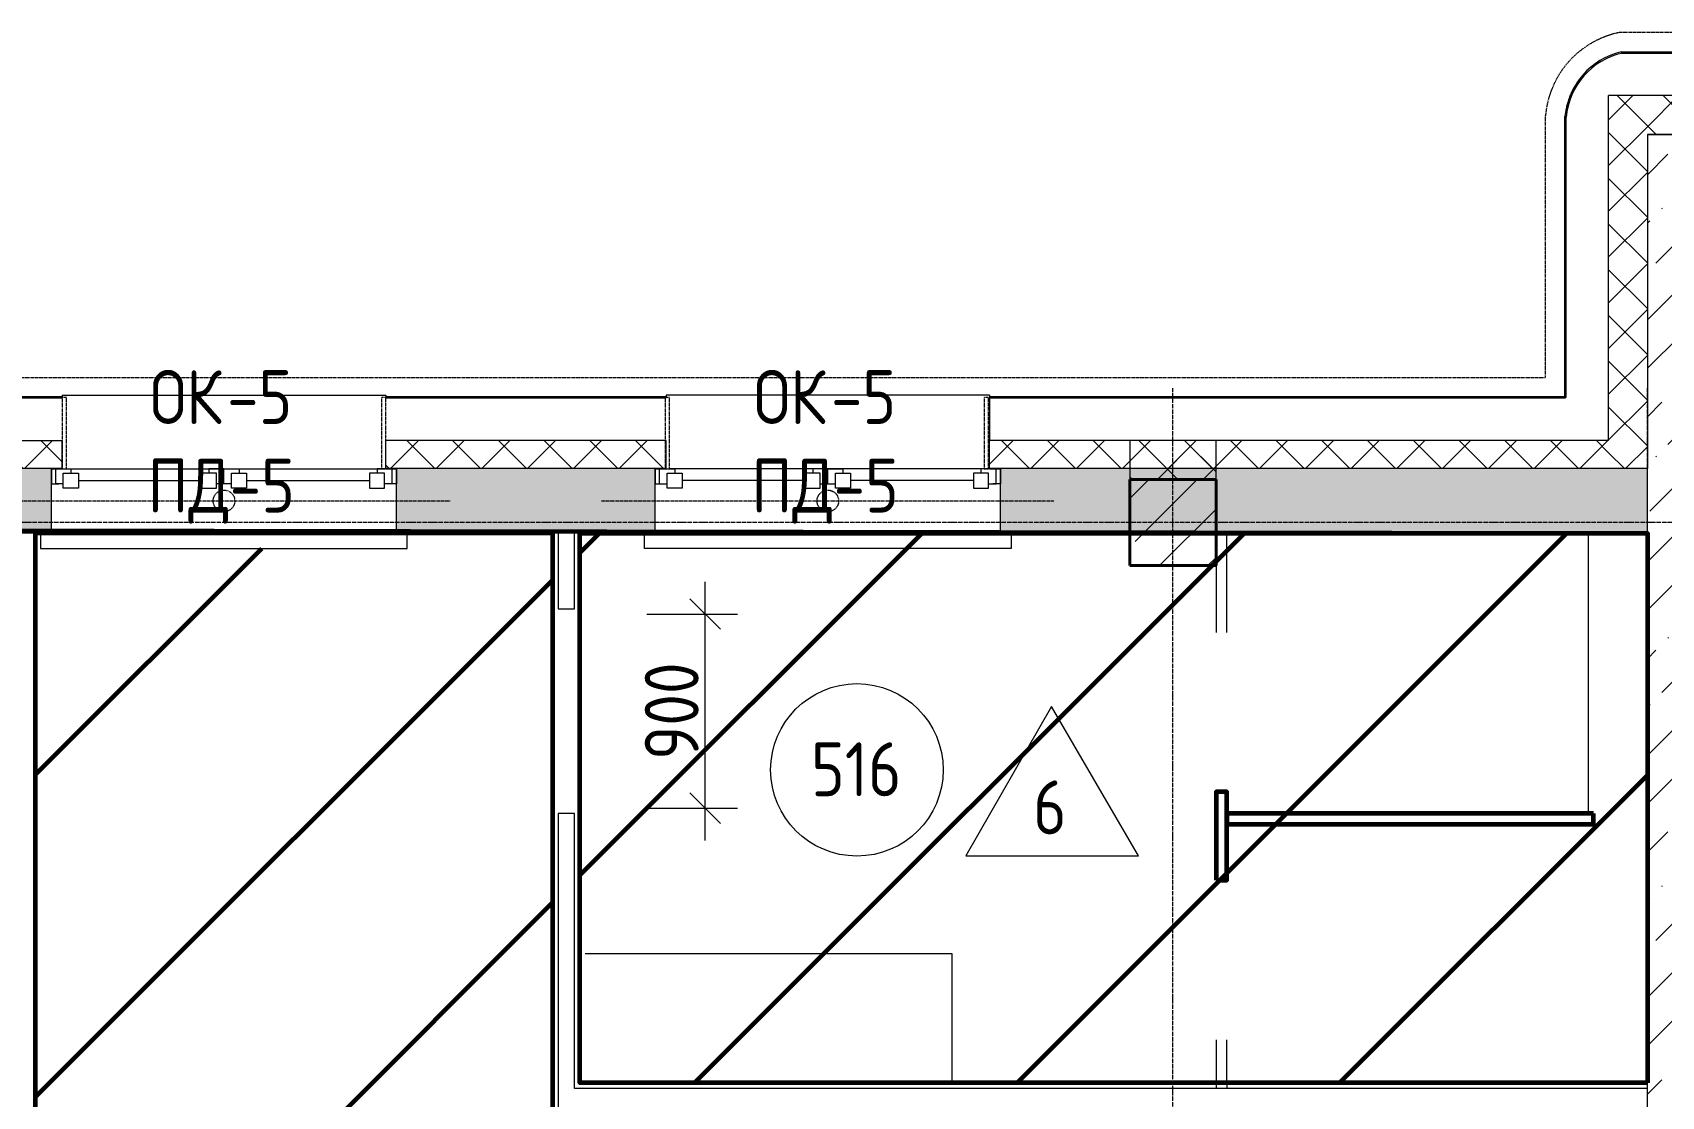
# Model space of a CAD drawing. Header units: millimetres. Extents: x -56773 to 323062, y -262288 to 76460.
# Drawn here: x 34522 to 42074, y -243571 to -238636 of the extents above; entities that cross this region are included whole.
import ezdxf

# ---------------------------------------------------------------- set-up
doc = ezdxf.new("R2010")
doc.units = ezdxf.units.MM
doc.linetypes.add('ADSK_Линия сетки', pattern=[25, 20, -2.5, 0, -2.5])
doc.linetypes.add('ADSK_Невидимые', pattern=[5, 3, -2])
for name, color, linetype, lineweight in [('1.1)Стяжка керамзит  2 этаж', 5, 'Continuous', 60), ('3.1 Штукатурка внешн стен', 5, 'Continuous', 60), ('_ Окна', 7, 'Continuous', 18), ('Марки окон', 7, 'Continuous', 20), ('Марки помещений', 7, 'Continuous', 20), ('Несущие колонны', 7, 'Continuous', 18), ('Обобщенные модели', 7, 'ADSK_Невидимые', 18), ('Окна', 7, 'Continuous', 9), ('Оси', 7, 'Continuous', 9), ('Панели витража', 7, 'Continuous', 9), ('Размеры', 7, 'Continuous', 9), ('Стены внутренние', 7, 'Continuous', 18), ('Стены наружные', 7, 'Continuous', 18), ('Стены несущие', 7, 'Continuous', 30), ('Стены отделка', 7, 'Continuous', 30), ('Стены перегородки', 7, 'Continuous', 30), ('Стены штриховка', 7, 'Continuous', 9)]:
    doc.layers.add(name, color=color, linetype=linetype, lineweight=lineweight)
doc.layers.add('Линии', color=7, linetype='Continuous', lineweight=9, true_color=0x00a600)
doc.styles.add('GOST Common_2', font='', dxfattribs={"width": 0.9, "height": 250})
doc.styles.get('GOST Common_2').set_extended_font_data('GOST Common')
doc.dimstyles.new('ADSK_Основной_2_5_мм', dxfattribs={"dimscale": 304.8, "dimtxt": 251.428749, "dimasz": 0.463911, "dimexe": 0.492126, "dimexo": 0.984252, "dimgap": 0.098425, "dimtad": 1, "dimrnd": 0.01, "dimdsep": 46, "dimtxsty": 'GOST Common_2', "dimblk1": 'OBLIQUE', "dimblk2": 'OBLIQUE', "dimsah": 1, "dimcen": 0.09, "dimdle": 0.492126, "dimazin": 2, "dimtfac": 1, "dimtdec": 4, "dimtix": 1, "dimtmove": 0, "dimatfit": 3, "dimfxl": 1, "dimtvp": 1, "dimtolj": 1, "dimtzin": 0, "dimlwd": 20, "dimlwe": 20, "dimarcsym": 2})
pattern_1 = [(45, (9.36, -250313.7), (84.18955, 308.69595), [396.875, -79.375, 3.353, -76.022])]
pattern_2 = [(45, (9.36, -250313.7), (-106.066, 106.066), []), (135, (9.36, -250313.7), (-106.066, -106.066), [])]

# ---------------------------------------------------------------- blocks, each defined once
blk = doc.blocks.new('ADSK_КолоннаЖБ_Прямоугольная - 400x400 мм-1807143-Маркировочный 5-й')
at = {"layer": 'Несущие колонны', "lineweight": 40}
for p, q in [((-200, 200), (200, 200)), ((-200, -200), (-200, 200)), ((200, 200), (200, -200)), ((200, -200), (-200, -200))]:
    blk.add_line(p, q, dxfattribs=at)
blk = doc.blocks.new('ОКНО L03 _2СТ_RS - ОК-5_1600х2000h-3556607-Маркировочный 5-й')
at = {"layer": '_ Окна'}
for p, q in [((-713.1, -59), (-783.1, -59)), ((-783.1, -59), (-783.1, -129)), ((-713.1, -129), (-713.1, -59)), ((-143.1, -129), (-143.1, -59)), ((-143.1, -59), (-73.1, -59)), ((-73.1, -59), (-73.1, -129)), ((66.9, -59), (-3.1, -59)), ((-3.1, -59), (-3.1, -129)), ((66.9, -129), (66.9, -59)), ((636.9, -129), (636.9, -59)), ((636.9, -59), (706.9, -59)), ((706.9, -59), (706.9, -129)), ((-838.1, -149), (-838.1, -79)), ((-838.1, -79), (-803.1, -79)), ((-838.1, -149), (-833.1, -149)), ((-818.1, -79), (-818.1, -149)), ((-783.1, -79), (-818.1, -79)), ((-818.1, -149), (-748.1, -149)), ((-783.1, -129), (-713.1, -129)), ((-748.1, -149), (-748.1, -129)), ((-713.1, -94), (-143.1, -94)), ((-73.1, -129), (-143.1, -129)), ((-108.1, -149), (-108.1, -129)), ((-38.1, -149), (-108.1, -149)), ((-38.1, -79), (-73.1, -79)), ((-38.1, -79), (-38.1, -149)), ((-38.1, -79), (-38.1, -149)), ((-3.1, -79), (-38.1, -79)), ((-38.1, -149), (31.9, -149)), ((-3.1, -129), (66.9, -129)), ((31.9, -149), (31.9, -129)), ((66.9, -94), (636.9, -94)), ((706.9, -129), (636.9, -129)), ((671.9, -149), (671.9, -129)), ((741.9, -149), (671.9, -149)), ((741.9, -79), (706.9, -79)), ((761.9, -79), (726.9, -79)), ((741.9, -79), (741.9, -149)), ((761.9, -149), (756.9, -149)), ((761.9, -149), (761.9, -79))]:
    blk.add_line(p, q, dxfattribs=at)
blk = doc.blocks.new('Подоконник_ - ПД-5-3556614-Маркировочный 5-й')
at = {"layer": 'Окна'}
for p, q in [((-850, 300), (850, 300)), ((-850, 229), (-850, 300)), ((850, 300), (850, 229))]:
    blk.add_line(p, q, dxfattribs=at)
blk = doc.blocks.new('ОКНО L03 _2СТ_RS - ОК-5_1600х2000h-3556615-Маркировочный 5-й')
at = {"layer": '_ Окна'}
for p, q in [((-838.1, 149), (-838.1, 79)), ((-838.1, 149), (-833.1, 149)), ((-838.1, 79), (-803.1, 79)), ((-818.1, 149), (-748.1, 149)), ((-818.1, 79), (-818.1, 149)), ((-783.1, 79), (-818.1, 79)), ((-783.1, 59), (-783.1, 129)), ((-783.1, 129), (-713.1, 129)), ((-748.1, 149), (-748.1, 129)), ((-713.1, 129), (-713.1, 59)), ((-713.1, 94), (-143.1, 94)), ((-143.1, 129), (-143.1, 59)), ((-73.1, 129), (-143.1, 129)), ((-108.1, 149), (-108.1, 129)), ((-38.1, 149), (-108.1, 149)), ((-73.1, 59), (-73.1, 129)), ((-38.1, 79), (-73.1, 79)), ((-38.1, 79), (-38.1, 149)), ((-38.1, 149), (31.9, 149)), ((-38.1, 79), (-38.1, 149)), ((-3.1, 79), (-38.1, 79)), ((-3.1, 59), (-3.1, 129)), ((-3.1, 129), (66.9, 129)), ((31.9, 149), (31.9, 129)), ((66.9, 129), (66.9, 59)), ((66.9, 94), (636.9, 94)), ((636.9, 129), (636.9, 59)), ((706.9, 129), (636.9, 129)), ((671.9, 149), (671.9, 129)), ((741.9, 149), (671.9, 149)), ((706.9, 59), (706.9, 129)), ((741.9, 79), (706.9, 79)), ((761.9, 79), (726.9, 79)), ((741.9, 79), (741.9, 149)), ((761.9, 149), (756.9, 149)), ((761.9, 149), (761.9, 79)), ((-713.1, 59), (-783.1, 59)), ((-143.1, 59), (-73.1, 59)), ((66.9, 59), (-3.1, 59)), ((636.9, 59), (706.9, 59))]:
    blk.add_line(p, q, dxfattribs=at)
blk = doc.blocks.new('Подоконник_ - ПД-5-3556619-Маркировочный 5-й')
at = {"layer": 'Окна'}
for p, q in [((-850, -229), (-850, -300)), ((-850, -300), (850, -300)), ((850, -300), (850, -229))]:
    blk.add_line(p, q, dxfattribs=at)
blk = doc.blocks.new('Отлив_ - ОЦC-3495648-Маркировочный 5-й')
at = {"layer": 'Окна'}
for p, q in [((-750, 0), (-745, 0)), ((-725, 0), (735, 0)), ((-750, -328.5), (-750, -131)), ((-750, -341), (-750, -333.5)), ((-750, -341), (750, -341)), ((-750, -341), (750, -341)), ((750, -341), (750, -333.5))]:
    blk.add_line(p, q, dxfattribs=at)
blk = doc.blocks.new('Отлив_ - ОЦC-V2-Маркировочный 5-й')
at = {"layer": 'Окна'}
for p, q in [((-750, 341), (-750, 333.5)), ((-750, 341), (750, 341)), ((-750, 341), (750, 341)), ((750, 341), (750, 333.5)), ((-730, 0), (730, 0))]:
    blk.add_line(p, q, dxfattribs=at)
blk = doc.blocks.new('Обобщенные модели 10 - Обобщенные модели 10-1218172-Маркировочный 5-й')
at = {"layer": 'Обобщенные модели'}
for p, q in [((34670, 9984), (34650, 9984)), ((34650, 9984), (34650, 9654)), ((34670, 9654), (34670, 9984)), ((36150, 9984), (36130, 9984)), ((36130, 9984), (36130, 9654)), ((36150, 9654), (36150, 9984)), ((37465, 9984), (37445, 9984)), ((37445, 9984), (37445, 9654)), ((37465, 9654), (37465, 9984)), ((38945, 9984), (38925, 9984)), ((38925, 9984), (38925, 9654)), ((38945, 9654), (38945, 9984)), ((34650, 9654), (34670, 9654)), ((36130, 9654), (36150, 9654)), ((37445, 9654), (37465, 9654)), ((38925, 9654), (38945, 9654))]:
    blk.add_line(p, q, dxfattribs=at)
blk = doc.blocks.new('Системная панель - 1_Алюминиевая панель RAL 1013-1342465-Маркировочный 5-й')
at = {"layer": 'Панели витража', "lineweight": 18}
for p, q in [((-651.25, 2.5), (651.25, 2.5)), ((-651.25, -2.5), (-651.25, 2.5)), ((651.25, -2.5), (651.25, 2.5)), ((651.25, -2.5), (-651.25, -2.5))]:
    blk.add_line(p, q, dxfattribs=at)
blk = doc.blocks.new('Системная панель - 1_Алюминиевая панель гладкая RAL 1013-V11-Маркировочный 5-й')
at = {"layer": 'Панели витража', "lineweight": 18}
for p, q in [((100, 2.5), (-100, 2.5)), ((-100, 2.5), (-100, -2.5)), ((100, -2.5), (100, 2.5)), ((-100, -2.5), (100, -2.5))]:
    blk.add_line(p, q, dxfattribs=at)
blk = doc.blocks.new('Системная панель - 1_Алюминиевая панель RAL 1013-V13-Маркировочный 5-й')
at = {"layer": 'Панели витража', "lineweight": 18}
for p, q in [((450, 2.5), (-450, 2.5)), ((-450, 2.5), (-450, -2.5)), ((450, -2.5), (450, 2.5)), ((-450, -2.5), (450, -2.5))]:
    blk.add_line(p, q, dxfattribs=at)
blk = doc.blocks.new('Системная панель - 1_Алюминиевая панель RAL 1013-3044058-Маркировочный 5-й')
at = {"layer": 'Панели витража', "lineweight": 18}
for p, q in [((1235, 2.5), (-1235, 2.5)), ((-1235, 2.5), (-1235, -2.5)), ((1235, -2.5), (1235, 2.5)), ((-1235, -2.5), (1235, -2.5))]:
    blk.add_line(p, q, dxfattribs=at)
blk = doc.blocks.new('Системная панель - 1_Алюминиевая панель RAL 1013-3034035-Маркировочный 5-й')
at = {"layer": 'Панели витража', "lineweight": 18}
for p, q in [((-509.3, 2.5), (20.3, 2.5)), ((-509.3, -2.5), (-509.3, 2.5)), ((509.3, 2.5), (20.3, 2.5)), ((509.3, -2.5), (509.3, 2.5)), ((-509.3, -2.5), (20.3, -2.5)), ((509.3, -2.5), (20.3, -2.5))]:
    blk.add_line(p, q, dxfattribs=at)
blk = doc.blocks.new('Панель изогнутая_маленькая - Панель изогнутая_RAL 1013-1339963-Маркировочный 5-й')
at = {"layer": 'Панели витража', "lineweight": 18}
for p, q in [((-198, -3.7), (-198, 4)), ((198, 4.7), (198, -3))]:
    blk.add_line(p, q, dxfattribs=at)
for radius, start, end in [(334, 233.7502, 306.452), (340.3, 234.51518, 305.6814)]:
    blk.add_arc((-0.5, 273.4), radius, start, end, dxfattribs=at)
blk = doc.blocks.new('Обобщенные модели 13 - Обобщенные модели 1-3016844-Маркировочный 5-й')
at = {"layer": 'Обобщенные модели'}
for p, q in [((43100, 11677.5), (41869.1, 11677.5)), ((41878.9, 11587.5), (41881.4, 11587.5)), ((41527.5, 10077.5), (41527.5, 11290.7)), ((13072.5, 10077.5), (41527.5, 10077.5))]:
    blk.add_line(p, q, dxfattribs=at)
for radius, start, end in [(430.3, 101.7019, 175.39257), (340.3, 133.87359, 137.97269), (340.3, 144.10984, 148.41951), (340.3, 164.58233, 169.05776), (340.3, 154.34609, 158.76333), (340.3, 174.40583, 174.71631)]:
    blk.add_arc((41956.4, 11256.1), radius, start, end, dxfattribs=at)
blk = doc.blocks.new('BS_Перемычка металлическая - BS_Перемычка металлическая-3881251-Маркировочный 5-й')
at = {"layer": 'Обобщенные модели', "linetype": 'ADSK_Невидимые', "lineweight": 18}
blk.add_line((-1050, 0), (1050, 0), dxfattribs=at)
blk.add_circle((0, 0), 50, dxfattribs=at)
blk = doc.blocks.new('ADSK_Марка_Помещение_ОдноЗначение - Номер-159740-Маркировочный 5-й')
at = {"layer": 'Марки помещений'}
blk.add_circle((0, 0), 4, dxfattribs=at)
blk = doc.blocks.new('_Oblique')
at = {"color": 0, "linetype": 'ByBlock', "lineweight": -2}
blk.add_line((-0.5, -0.5), (0.5, 0.5), dxfattribs=at)
blk = doc.blocks.new('*D6870')
at = {"layer": 'Defpoints', "color": 0, "transparency": 16777216}
for p in [(37069.4, -241333.7), (37640.2, -241333.7), (37069.4, -242233.7)]:
    blk.add_point(p, dxfattribs=at)
at = {"layer": 'Размеры', "color": 0, "lineweight": 20, "transparency": 16777216}
for p, q in [((37640.2, -242383.7), (37640.2, -241183.7)), ((37369.4, -241333.7), (37790.2, -241333.7)), ((37369.4, -242233.7), (37790.2, -242233.7))]:
    blk.add_line(p, q, dxfattribs=at)
at = {"layer": 'Размеры', "color": 0, "lineweight": 20, "transparency": 16777216, "xscale": 141.4, "yscale": 141.4, "zscale": 141.4}
for p, rotation in [((37640.2, -241333.7), 90), ((37640.2, -242233.7), 270)]:
    blk.add_blockref('_Oblique', p, dxfattribs=dict(at, rotation=rotation))
at = {"layer": 'Размеры', "color": 0, "lineweight": 9, "transparency": 16777216, "insert": (37485.2, -241783.7), "char_height": 250, "width": 567.632, "attachment_point": 5, "rotation": 90, "style": 'GOST Common_2'}
blk.add_mtext('\\A1;900', dxfattribs=at)
blk = doc.blocks.new('ADSK_Марка_Помещение_ТипПола_ГОСТ21-501-2011 - Отделка пола-1456712-Маркировочный 5-й')
at = {"layer": 'Марки помещений'}
for p, q in [((0, 6.934), (-3.965, 0)), ((4.041, 0), (0, 6.934)), ((-3.965, 0), (4.041, 0))]:
    blk.add_line(p, q, dxfattribs=at)

msp = doc.modelspace()

# ---------------------------------------------------------------- hatches: boundary and pattern name
at = {"layer": '1.1)Стяжка керамзит  2 этаж', "transparency": 33554687}
h = msp.add_hatch(dxfattribs=at)
h.set_pattern_fill('ANSI31', color=5, scale=333)
h.paths.add_polyline_path([(36934.3615, -240958.7359), (36259.3615, -240958.7359), (36259.3615, -241029.7359), (34559.3615, -241029.7359), (34559.3615, -240958.7359), (34534.3615, -240958.7359), (34534.3615, -247483.7359), (36934.3615, -247483.7359)])
h = msp.add_hatch(dxfattribs=at)
h.set_pattern_fill('ANSI31', color=5, scale=333)
h.paths.add_polyline_path([(42009.3615, -243508.7359), (37059.3615, -243508.7359), (37059.3615, -240958.7359), (42009.3615, -240958.7359)])
at = {"layer": 'Несущие колонны', "lineweight": 9}
h = msp.add_hatch(dxfattribs=at)
h.set_pattern_fill('FP_1', color=256, style=0, pattern_type=2)
h.set_pattern_definition([(45, (9.36, -250313.7), (-224.5064, 224.5064), []), (45, (233.87, -250313.7), (-224.5064, 224.5064), [396.875, -79.375, 3.353, -76.022])])
h.paths.add_polyline_path([(39609.3615, -241108.7359), (40009.3615, -241108.7359), (40009.3615, -240708.7359), (39609.3615, -240708.7359)])
at = {"layer": 'Стены внутренние', "lineweight": 9}
h = msp.add_hatch(dxfattribs=at)
h.set_pattern_fill('FP_2', color=256, style=0, pattern_type=2)
h.set_pattern_definition(pattern_1)
h.paths.add_polyline_path([(41759.3615, -240958.7359), (42009.3615, -240958.7359), (42009.3615, -240658.7359), (39009.3615, -240659.7359), (39009.3615, -240958.7359), (41734.3615, -240958.7359)])
h.paths.add_polyline_path([(31409.3615, -240958.7359), (31409.3615, -240659.7359), (30209.3615, -240659.7359), (30209.3615, -240958.7359), (31138.4945, -240958.7359)])
h.paths.add_polyline_path([(34509.3615, -240958.7359), (34609.3615, -240958.7359), (34609.3615, -240659.7359), (33009.3615, -240659.7359), (33009.3615, -240958.7359), (34434.3615, -240958.7359)])
h.paths.add_polyline_path([(36209.3615, -240958.7359), (37409.3615, -240958.7359), (37409.3615, -240659.7359), (36209.3615, -240659.7359)])
h.paths.add_polyline_path([(22134.3615, -240958.7359), (22609.3615, -240958.7359), (22609.3615, -240659.7359), (21009.3615, -240659.7359), (21009.3615, -240958.7359), (22109.3615, -240958.7359)])
h.paths.add_polyline_path([(24209.3615, -240958.7359), (25409.3615, -240958.7359), (25409.3615, -240659.7359), (24209.3615, -240659.7359)])
h.paths.add_polyline_path([(28609.3615, -240958.7359), (28609.3615, -240659.7359), (27009.3615, -240659.7359), (27009.3615, -240958.7359), (28250.6673, -240958.7359)])
h.paths.add_polyline_path([(18209.3615, -240958.7359), (19409.3615, -240958.7359), (19409.3615, -240659.7359), (18209.3615, -240659.7359), (18209.3615, -240854.1935)])
h.paths.add_polyline_path([(15609.3615, -240958.7359), (15609.3615, -240708.7359), (16009.3615, -240708.7359), (16009.3615, -240958.7359), (16609.3615, -240958.7359), (16609.3615, -240659.7359), (12609.3615, -240658.7359), (12609.3615, -240958.7359), (14609.3615, -240958.7359), (14609.3615, -240708.7359), (15009.3615, -240708.7359), (15009.3615, -240958.7359), (15584.3615, -240958.7359)])
at = {"layer": 'Стены наружные', "lineweight": 9}
h = msp.add_hatch(dxfattribs=at)
h.set_pattern_fill('FP_4', color=256, style=0, pattern_type=2)
h.set_pattern_definition(pattern_2)
h.paths.add_polyline_path([(42009.3615, -240658.7359), (42009.3615, -238928.7359), (41829.3615, -238928.7359), (41829.3615, -240658.7359), (41967.8461, -240658.7359)])
h = msp.add_hatch(dxfattribs=at)
h.set_pattern_fill('FP_4', color=256, style=0, pattern_type=2)
h.set_pattern_definition(pattern_2)
h.paths.add_polyline_path([(45609.3615, -239108.7359), (45989.3615, -239108.7359), (45989.3615, -238928.7359), (45420.3169, -238928.7359), (45420.3169, -239108.7359), (45577.63, -239108.7359)])
h.paths.add_polyline_path([(42420.3169, -239108.7359), (42420.3169, -238928.7359), (42009.3615, -238928.7359), (42009.3615, -239108.7359), (42328.8245, -239108.7359)])
h = msp.add_hatch(dxfattribs=at)
h.set_pattern_fill('FP_2', color=256, style=0, pattern_type=2)
h.set_pattern_definition(pattern_1)
h.paths.add_polyline_path([(42009.3615, -247708.7359), (42209.3615, -247708.7359), (42209.3615, -244562.7272), (42189.3615, -244562.7272), (42189.3615, -243381.782), (42209.3615, -243377.1189), (42209.3615, -239108.7359), (42009.3615, -239108.7359), (42009.3615, -247683.7359)])
h = msp.add_hatch(dxfattribs=at)
h.set_pattern_fill('FP_4', color=256, style=0, pattern_type=2)
h.set_pattern_definition(pattern_2)
h.paths.add_polyline_path([(41829.3615, -240658.7359), (41829.3615, -240528.7359), (38959.3615, -240528.7359), (38959.3615, -240658.7359), (41245.8893, -240658.7359)])
h.paths.add_polyline_path([(31459.3615, -240658.7359), (31459.3615, -240528.7359), (30159.3615, -240528.7359), (30159.3615, -240658.7359), (31138.4945, -240658.7359)])
h.paths.add_polyline_path([(32959.3615, -240658.7359), (34659.3615, -240658.7359), (34659.3615, -240528.7359), (32959.3615, -240528.7359)])
h.paths.add_polyline_path([(36914.1487, -240658.7359), (37459.3615, -240658.7359), (37459.3615, -240528.7359), (36159.3615, -240528.7359), (36159.3615, -240658.7359)])
h.paths.add_polyline_path([(25459.3615, -240658.7359), (25459.3615, -240528.7359), (24159.3615, -240528.7359), (24159.3615, -240658.7359), (25362.8402, -240658.7359)])
h.paths.add_polyline_path([(28250.6673, -240658.7359), (28659.3615, -240658.7359), (28659.3615, -240528.7359), (26959.3615, -240528.7359), (26959.3615, -240658.7359)])
h.paths.add_polyline_path([(20959.3615, -240658.7359), (22659.3615, -240658.7359), (22659.3615, -240528.7359), (20959.3615, -240528.7359)])
h.paths.add_polyline_path([(13811.5318, -240658.7359), (16659.3615, -240658.7359), (16659.3615, -240528.7359), (12789.3615, -240528.7359), (12789.3615, -240658.7359)])
h.paths.add_polyline_path([(19459.3615, -240658.7359), (19459.3615, -240528.7359), (18159.3615, -240528.7359), (18159.3615, -240658.7359), (18865.2292, -240658.7359)])
h = msp.add_hatch(dxfattribs=at)
h.set_pattern_fill('FP_4', color=256, style=0, pattern_type=2)
h.set_pattern_definition(pattern_2)
h.paths.add_polyline_path([(39609.3615, -240708.7359), (40009.3615, -240708.7359), (40009.3615, -240528.7359), (39609.3615, -240528.7359)])

# ---------------------------------------------------------------- linework, layer by layer
at = {"layer": '1.1)Стяжка керамзит  2 этаж'}
for points in [[(34534.3615, -247483.7359), (36934.3615, -247483.7359), (36934.3615, -240958.7359), (34534.3615, -240958.7359)], [(42009.3615, -243508.7359), (37059.3615, -243508.7359), (37059.3615, -240958.7359), (42009.3615, -240958.7359)], [(40009.3615, -242568.7359), (40059.3615, -242568.7359), (40059.3615, -242158.7359), (40009.3615, -242158.7359)], [(41759.3615, -242258.7359), (40059.3615, -242258.7359), (40059.3615, -242308.7359), (41759.3615, -242308.7359)]]:
    msp.add_lwpolyline(points, close=True, dxfattribs=at)
at = {"layer": '3.1 Штукатурка внешн стен'}
msp.add_lwpolyline([(12609.3615, -246633.7359), (12609.3615, -240908.7359), (41734.3615, -240958.7359)], dxfattribs=at)
at = {"layer": 'Линии', "color": 7}
for p, q in [((37084.3615, -242908.7359), (38784.3615, -242908.7359)), ((38784.3615, -242908.7359), (38784.3615, -243508.7359))]:
    msp.add_line(p, q, dxfattribs=at)
at = {"layer": 'Несущие колонны', "lineweight": 9}
for p, q in [((40009.3615, -240708.7359), (39609.3615, -240708.7359)), ((39609.3615, -240708.7359), (39609.3615, -241108.7359)), ((40009.3615, -241108.7359), (40009.3615, -240708.7359)), ((39609.3615, -241108.7359), (40009.3615, -241108.7359))]:
    msp.add_line(p, q, dxfattribs=at)
at = {"layer": 'Оси', "color": 253, "linetype": 'ADSK_Линия сетки', "lineweight": 5, "true_color": 0xaaaaaa}
for p, q in [((39809.3615, -261287.5872), (39809.3615, -240286.2598)), ((42009.3615, -261287.5872), (42009.3615, -240286.2598)), ((62528.5982, -240908.7359), (-25230.7352, -240908.7359))]:
    msp.add_line(p, q, dxfattribs=at)
at = {"layer": 'Стены несущие', "lineweight": 9}
for p, q in [((42209.3615, -239108.7359), (42009.3615, -239108.7359)), ((34609.3615, -240659.7359), (34659.3615, -240659.7359)), ((34609.3615, -240958.7359), (34609.3615, -240659.7359)), ((34659.3615, -240658.7359), (34659.3615, -240659.7359)), ((36159.3615, -240658.7359), (36159.3615, -240659.7359)), ((36159.3615, -240659.7359), (36209.3615, -240659.7359)), ((36209.3615, -240958.7359), (36209.3615, -240659.7359)), ((37409.3615, -240659.7359), (37459.3615, -240659.7359)), ((37409.3615, -240958.7359), (37409.3615, -240659.7359)), ((37459.3615, -240658.7359), (37459.3615, -240659.7359)), ((38959.3615, -240658.7359), (38959.3615, -240659.7359)), ((38959.3615, -240659.7359), (39009.3615, -240659.7359)), ((39009.3615, -240958.7359), (39009.3615, -240659.7359)), ((34609.3615, -240958.7359), (34534.3615, -240958.7359)), ((34534.3615, -248083.7359), (34534.3615, -240958.7359)), ((36209.3615, -240958.7359), (36934.3615, -240958.7359)), ((36934.3615, -240958.7359), (36934.3615, -241333.7359)), ((37059.3615, -240958.7359), (37409.3615, -240958.7359)), ((37059.3615, -241333.7359), (37059.3615, -240958.7359)), ((40009.3615, -240958.7359), (39009.3615, -240958.7359)), ((41734.3615, -240958.7359), (40059.3615, -240958.7359)), ((42009.3615, -240958.7359), (41809.3615, -240958.7359)), ((42009.3615, -243508.7359), (42009.3615, -240958.7359)), ((36934.3615, -242233.7359), (36934.3615, -244158.7359)), ((37059.3615, -243508.7359), (37059.3615, -242233.7359)), ((40009.3615, -243508.7359), (37059.3615, -243508.7359)), ((42009.3615, -243508.7359), (40059.3615, -243508.7359))]:
    msp.add_line(p, q, dxfattribs=at)
at = {"layer": 'Стены отделка', "lineweight": 9}
for p, q in [((41829.3615, -240528.7359), (41829.3615, -238928.7359)), ((43109.3615, -238928.7359), (41829.3615, -238928.7359)), ((42009.3615, -239108.7359), (42009.3615, -240658.7359)), ((42009.3615, -239108.7359), (42209.3615, -239108.7359)), ((32959.3615, -240528.7359), (34659.3615, -240528.7359)), ((34659.3615, -240658.7359), (34659.3615, -240528.7359)), ((37459.3615, -240528.7359), (36159.3615, -240528.7359)), ((36159.3615, -240658.7359), (36159.3615, -240528.7359)), ((37459.3615, -240658.7359), (37459.3615, -240528.7359)), ((41829.3615, -240528.7359), (38959.3615, -240528.7359)), ((38959.3615, -240658.7359), (38959.3615, -240528.7359)), ((39609.3615, -240528.7359), (39609.3615, -240708.7359)), ((40009.3615, -240708.7359), (40009.3615, -240528.7359)), ((42009.3615, -240658.7359), (41829.3615, -240658.7359)), ((39609.3615, -240708.7359), (40009.3615, -240708.7359)), ((41734.3615, -240958.7359), (41734.3615, -242258.7359))]:
    msp.add_line(p, q, dxfattribs=at)
at = {"layer": 'Стены перегородки', "lineweight": 9}
for p, q in [((40009.3615, -240958.7359), (40009.3615, -241418.7359)), ((40059.3615, -241418.7359), (40059.3615, -240958.7359)), ((40009.3615, -242158.7359), (40009.3615, -242568.7359)), ((40059.3615, -242258.7359), (40059.3615, -242158.7359)), ((41734.3615, -242258.7359), (40059.3615, -242258.7359)), ((40059.3615, -242308.7359), (41734.3615, -242308.7359)), ((40059.3615, -242568.7359), (40059.3615, -242308.7359)), ((40009.3615, -243308.7359), (40009.3615, -243508.7359)), ((40059.3615, -243508.7359), (40059.3615, -243308.7359))]:
    msp.add_line(p, q, dxfattribs=at)
at = {"layer": 'Стены штриховка', "lineweight": 9}
for p, q in [((34659.3615, -240658.7359), (32959.3615, -240658.7359)), ((37459.3615, -240658.7359), (36159.3615, -240658.7359)), ((41829.3615, -240658.7359), (38959.3615, -240658.7359)), ((42009.3615, -240958.7359), (42009.3615, -240658.7359)), ((34534.3615, -240958.7359), (34409.3615, -240958.7359)), ((37059.3615, -240958.7359), (36934.3615, -240958.7359)), ((36959.3615, -240958.7359), (36959.3615, -241308.7359)), ((37034.3615, -241308.7359), (37034.3615, -240958.7359)), ((40059.3615, -240958.7359), (40009.3615, -240958.7359)), ((41809.3615, -240958.7359), (41734.3615, -240958.7359)), ((36959.3615, -241308.7359), (37034.3615, -241308.7359)), ((36959.3615, -242258.7359), (36959.3615, -244133.7359)), ((37034.3615, -242258.7359), (36959.3615, -242258.7359)), ((37034.3615, -243533.7359), (37034.3615, -242258.7359)), ((41759.3615, -242258.7359), (41734.3615, -242258.7359)), ((41759.3615, -242308.7359), (41734.3615, -242308.7359)), ((42009.3615, -243533.7359), (37034.3615, -243533.7359)), ((40009.3615, -243508.7359), (40009.3615, -243533.7359)), ((40059.3615, -243508.7359), (40059.3615, -243533.7359)), ((42009.3615, -243633.7359), (42009.3615, -243508.7359))]:
    msp.add_line(p, q, dxfattribs=at)

# ---------------------------------------------------------------- block references
at = {"layer": 'Марки помещений', "xscale": 99.99999999999993, "yscale": 99.99999999999993, "zscale": 99.99999999999993}
for name, p in [('ADSK_Марка_Помещение_ОдноЗначение - Номер-159740-Маркировочный 5-й', (38344.0974, -242056.3761)), ('ADSK_Марка_Помещение_ТипПола_ГОСТ21-501-2011 - Отделка пола-1456712-Маркировочный 5-й', (39246.347, -242455.3933))]:
    msp.add_blockref(name, p, dxfattribs=at)
at = {"layer": 'Несущие колонны', "lineweight": 40, "rotation": 89.9999999999999}
msp.add_blockref('ADSK_КолоннаЖБ_Прямоугольная - 400x400 мм-1807143-Маркировочный 5-й', (39809.3615, -240908.7359), dxfattribs=at)
at = {"layer": 'Обобщенные модели'}
for name in ['Обобщенные модели 13 - Обобщенные модели 1-3016844-Маркировочный 5-й', 'Обобщенные модели 10 - Обобщенные модели 10-1218172-Маркировочный 5-й']:
    msp.add_blockref(name, (9.3615, -250313.7049), dxfattribs=at)
at = {"layer": 'Обобщенные модели', "linetype": 'ADSK_Невидимые', "lineweight": 18}
for p in [(35409.3615, -240808.7359), (38209.3615, -240808.7359)]:
    msp.add_blockref('BS_Перемычка металлическая - BS_Перемычка металлическая-3881251-Маркировочный 5-й', p, dxfattribs=at)
at = {"layer": 'Окна'}
for name, p in [('Отлив_ - ОЦC-V2-Маркировочный 5-й', (35409.3615, -240659.7359)), ('ОКНО L03 _2СТ_RS - ОК-5_1600х2000h-3556615-Маркировочный 5-й', (35447.4615, -240808.7359))]:
    msp.add_blockref(name, p, dxfattribs=at)
at = {"layer": 'Окна', "rotation": 180}
for name, p in [('Отлив_ - ОЦC-3495648-Маркировочный 5-й', (38209.3615, -240659.7359)), ('ОКНО L03 _2СТ_RS - ОК-5_1600х2000h-3556607-Маркировочный 5-й', (38171.2615, -240808.7359))]:
    msp.add_blockref(name, p, dxfattribs=at)
at = {"layer": 'Окна', "color": 7, "true_color": 0xffffff}
msp.add_blockref('Подоконник_ - ПД-5-3556619-Маркировочный 5-й', (35409.3615, -240729.7359), dxfattribs=at)
at = {"layer": 'Окна', "color": 7, "true_color": 0xffffff, "rotation": 180}
msp.add_blockref('Подоконник_ - ПД-5-3556614-Маркировочный 5-й', (38209.3615, -240729.7359), dxfattribs=at)
at = {"layer": 'Панели витража', "lineweight": 18}
for name, p, rotation in [('Панель изогнутая_маленькая - Панель изогнутая_RAL 1013-1339963-Маркировочный 5-й', (41760.037, -238877.4859), 228.7009998440491), ('Системная панель - 1_Алюминиевая панель RAL 1013-1342465-Маркировочный 5-й', (41629.3615, -239677.4859), 90)]:
    msp.add_blockref(name, p, dxfattribs=dict(at, rotation=rotation))
msp.add_blockref('Системная панель - 1_Алюминиевая панель RAL 1013-3034035-Маркировочный 5-й', (42400.037, -238728.7359), dxfattribs=at)
at = {"layer": 'Панели витража'}
for name, p in [('Системная панель - 1_Алюминиевая панель гладкая RAL 1013-V11-Маркировочный 5-й', (34559.3615, -240328.7359)), ('Системная панель - 1_Алюминиевая панель гладкая RAL 1013-V11-Маркировочный 5-й', (36259.3615, -240328.7359)), ('Системная панель - 1_Алюминиевая панель RAL 1013-V13-Маркировочный 5-й', (36809.3615, -240328.7359)), ('Системная панель - 1_Алюминиевая панель гладкая RAL 1013-V11-Маркировочный 5-й', (37359.3615, -240328.7359)), ('Системная панель - 1_Алюминиевая панель гладкая RAL 1013-V11-Маркировочный 5-й', (39059.3615, -240328.7359)), ('Системная панель - 1_Алюминиевая панель RAL 1013-3044058-Маркировочный 5-й', (40394.3615, -240328.7359))]:
    msp.add_blockref(name, p, dxfattribs=at)

# ---------------------------------------------------------------- texts
at = {"layer": 'Марки окон', "lineweight": 5, "char_height": 250, "attachment_point": 1, "style": 'GOST Common_2'}
for s, insert, width in [('ОК', (35066.4541, -240201.7228), 432.91125), ('-5', (35423.6416, -240201.7228), 389.620125), ('ОК', (37866.4541, -240201.7228), 432.91125), ('-5', (38223.6416, -240201.7228), 389.620125), ('ПД', (35054.7541, -240612.7228), 461.772), ('-5', (35435.7541, -240612.7228), 389.620125), ('ПД', (37854.7541, -240612.7228), 461.772), ('-5', (38235.7541, -240612.7228), 389.620125)]:
    msp.add_mtext(s, dxfattribs=dict(at, insert=insert, width=width))
at = {"layer": 'Марки помещений', "lineweight": 9, "char_height": 250, "attachment_point": 1, "style": 'GOST Common_2'}
for s, insert, width in [('516', (38131.6901, -241928.651), 526.708687), ('\\fGOST Common|b0|i0|c204|p34|;\\W.9;6', (39161.0146, -242105.384), 194.810062)]:
    msp.add_mtext(s, dxfattribs=dict(at, insert=insert, width=width))

# ---------------------------------------------------------------- dimensions: what is measured, and where the dimension line sits
at = {"layer": 'Размеры', "lineweight": 9}
dim = msp.add_linear_dim(base=(37640.2307, -241333.7359), p1=(37069.3615, -242233.7359), p2=(37069.3615, -241333.7359), angle=90, dimstyle='ADSK_Основной_2_5_мм', override={"dimpost": '<>', "dimfxl": 900}, dxfattribs=at)
dim.commit()
dim.dimension.update_dxf_attribs({"geometry": '*D6870', "text_midpoint": (37485.2307, -241783.7359)})

doc.saveas('drawing.dxf')
